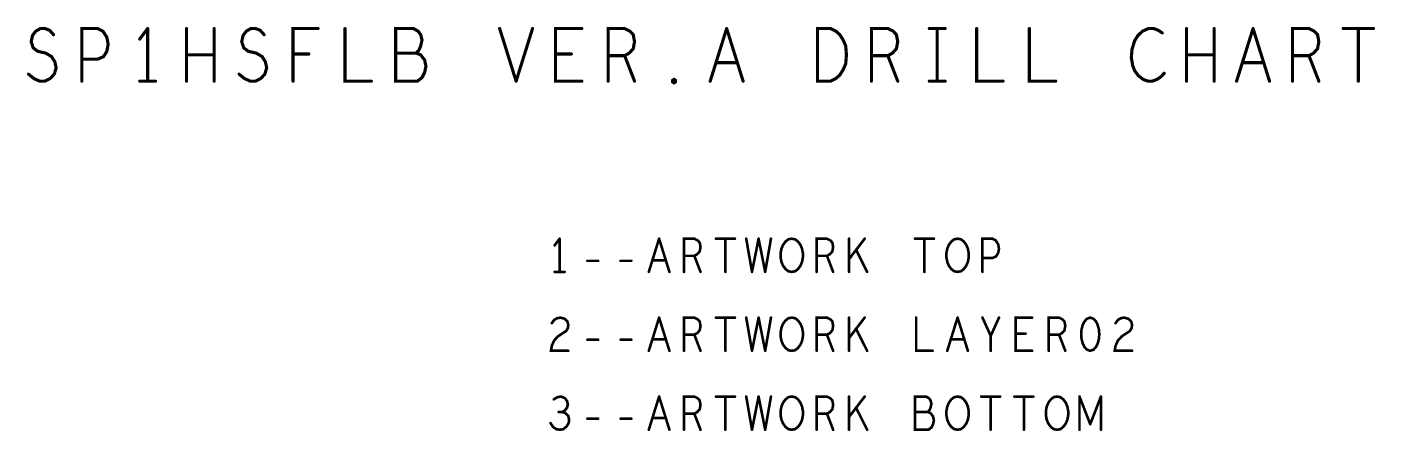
# Model space of a CAD drawing. Header units: millimetres. Extents: x 3362 to 3827, y -139 to 191.
# Drawn here: x 3547.9 to 3613, y 37.9 to 57.4 of the extents above; entities that cross this region are included whole.
import ezdxf

# ---------------------------------------------------------------- set-up
doc = ezdxf.new("R2010")
doc.units = ezdxf.units.MM
doc.header["$LTSCALE"] = 23.1
doc.layers.get('0').update_dxf_attribs({"linetype": 'CONTINUOUS'})

# ---------------------------------------------------------------- blocks, each defined once
blk = doc.blocks.new('PAD_R1')
at = {"const_width": 0.5}
blk.add_lwpolyline([(0.25, 0, 1), (-0.25, 0, 1)], format="xyb", close=True, dxfattribs=at)

msp = doc.modelspace()

# ---------------------------------------------------------------- linework, layer by layer
for points, const_width in [([(3547.988, 55.157), (3548.242, 54.946), (3548.528, 54.819), (3548.782, 54.819), (3549.036, 54.946), (3549.227, 55.157), (3549.322, 55.454), (3549.258, 55.75), (3549.1, 56.004), (3548.814, 56.173), (3548.433, 56.258), (3548.211, 56.427), (3548.115, 56.724), (3548.179, 57.02), (3548.338, 57.232), (3548.56, 57.359), (3548.782, 57.359), (3549.004, 57.274), (3549.195, 57.062)], 0.152), ([(3550.56, 54.819), (3550.56, 57.359), (3551.322, 57.359), (3551.576, 57.232), (3551.767, 56.935), (3551.83, 56.597), (3551.767, 56.258), (3551.608, 56.004), (3551.322, 55.877), (3550.56, 55.877)], 0.152), ([(3553.735, 57.359), (3553.354, 56.851)], 0.152), ([(3553.735, 54.819), (3553.735, 57.359)], 0.152), ([(3555.608, 54.819), (3555.608, 57.359)], 0.152), ([(3556.942, 57.359), (3556.942, 54.819)], 0.152), ([(3558.148, 55.157), (3558.402, 54.946), (3558.688, 54.819), (3558.942, 54.819), (3559.196, 54.946), (3559.387, 55.157), (3559.482, 55.454), (3559.418, 55.75), (3559.26, 56.004), (3558.974, 56.173), (3558.593, 56.258), (3558.371, 56.427), (3558.275, 56.724), (3558.339, 57.02), (3558.498, 57.232), (3558.72, 57.359), (3558.942, 57.359), (3559.164, 57.274), (3559.355, 57.062)], 0.152), ([(3560.752, 54.819), (3560.752, 57.359), (3561.958, 57.359)], 0.152), ([(3563.26, 57.359), (3563.26, 54.819), (3564.53, 54.819)], 0.152), ([(3566.689, 56.173), (3566.816, 56.3), (3566.911, 56.512), (3566.975, 56.808), (3566.911, 57.062), (3566.784, 57.232), (3566.562, 57.359), (3565.705, 57.359), (3565.705, 54.819), (3566.753, 54.819), (3566.975, 54.988), (3567.102, 55.242), (3567.165, 55.538), (3567.102, 55.835), (3566.911, 56.089), (3566.689, 56.173), (3565.705, 56.173)], 0.152), ([(3570.721, 57.359), (3571.515, 54.819)], 0.152), ([(3571.515, 54.819), (3572.309, 57.359)], 0.152), ([(3574.69, 54.819), (3573.42, 54.819), (3573.42, 57.359), (3574.69, 57.359)], 0.152), ([(3575.96, 54.819), (3575.96, 57.359), (3576.754, 57.359), (3577.008, 57.232), (3577.167, 57.062), (3577.23, 56.724), (3577.167, 56.385), (3576.976, 56.173), (3576.754, 56.046), (3575.96, 56.046)], 0.152), ([(3580.881, 54.819), (3581.675, 57.359)], 0.152), ([(3581.675, 57.359), (3582.469, 54.819)], 0.152), ([(3588.66, 54.819), (3588.66, 57.359), (3589.454, 57.359), (3589.708, 57.232), (3589.867, 57.062), (3589.93, 56.724), (3589.867, 56.385), (3589.676, 56.173), (3589.454, 56.046), (3588.66, 56.046)], 0.152), ([(3591.454, 57.359), (3592.216, 57.359)], 0.152), ([(3591.835, 57.359), (3591.835, 54.819)], 0.152), ([(3593.74, 57.359), (3593.74, 54.819), (3595.01, 54.819)], 0.152), ([(3596.28, 57.359), (3596.28, 54.819), (3597.55, 54.819)], 0.152), ([(3602.694, 57.147), (3602.503, 57.274), (3602.281, 57.359), (3602.027, 57.359), (3601.741, 57.232), (3601.519, 57.02), (3601.36, 56.766), (3601.233, 56.343), (3601.201, 55.962), (3601.265, 55.581), (3601.36, 55.327), (3601.551, 55.073), (3601.773, 54.903), (3601.995, 54.819), (3602.217, 54.819), (3602.44, 54.903), (3602.63, 55.03), (3602.789, 55.2)], 0.152), ([(3603.868, 54.819), (3603.868, 57.359)], 0.152), ([(3605.202, 57.359), (3605.202, 54.819)], 0.152), ([(3606.281, 54.819), (3607.075, 57.359)], 0.152), ([(3607.075, 57.359), (3607.869, 54.819)], 0.152), ([(3608.98, 54.819), (3608.98, 57.359), (3609.774, 57.359), (3610.028, 57.232), (3610.187, 57.062), (3610.25, 56.724), (3610.187, 56.385), (3609.996, 56.173), (3609.774, 56.046), (3608.98, 56.046)], 0.152), ([(3611.425, 57.359), (3612.885, 57.359)], 0.152), ([(3612.155, 57.359), (3612.155, 54.819)], 0.152), ([(3556.942, 56.089), (3555.608, 56.089)], 0.152), ([(3561.514, 56.131), (3560.752, 56.131)], 0.152), ([(3574.182, 56.131), (3573.42, 56.131)], 0.152), ([(3576.754, 56.046), (3577.23, 54.819)], 0.152), ([(3589.454, 56.046), (3589.93, 54.819)], 0.152), ([(3605.202, 56.089), (3603.868, 56.089)], 0.152), ([(3609.774, 56.046), (3610.25, 54.819)], 0.152), ([(3582.183, 55.708), (3581.167, 55.708)], 0.152), ([(3607.583, 55.708), (3606.567, 55.708)], 0.152), ([(3553.354, 54.819), (3554.116, 54.819)], 0.152), ([(3591.454, 54.819), (3592.216, 54.819)], 0.152), ([(3573.615, 47.212), (3573.376, 46.892)], 0.127), ([(3573.615, 45.611), (3573.615, 47.212)], 0.127), ([(3577.918, 45.611), (3578.415, 47.212)], 0.127), ([(3578.415, 47.212), (3578.913, 45.611)], 0.127), ([(3579.618, 45.611), (3579.618, 47.212), (3580.115, 47.212), (3580.274, 47.132), (3580.374, 47.025), (3580.414, 46.811), (3580.374, 46.598), (3580.254, 46.465), (3580.115, 46.385), (3579.618, 46.385)], 0.127), ([(3581.158, 47.212), (3582.074, 47.212)], 0.127), ([(3581.616, 47.212), (3581.616, 45.611)], 0.127), ([(3582.619, 47.212), (3582.898, 45.611)], 0.127), ([(3582.898, 45.611), (3583.216, 47.212)], 0.127), ([(3583.216, 47.212), (3583.534, 45.611)], 0.127), ([(3583.534, 45.611), (3583.813, 47.212)], 0.127), ([(3586.018, 45.611), (3586.018, 47.212), (3586.516, 47.212), (3586.675, 47.132), (3586.775, 47.025), (3586.814, 46.811), (3586.775, 46.598), (3586.655, 46.465), (3586.516, 46.385), (3586.018, 46.385)], 0.127), ([(3587.579, 45.611), (3587.579, 47.212)], 0.127), ([(3588.335, 47.212), (3587.579, 46.225)], 0.127), ([(3590.759, 47.212), (3591.675, 47.212)], 0.127), ([(3591.217, 47.212), (3591.217, 45.611)], 0.127), ([(3594.019, 45.611), (3594.019, 47.212), (3594.497, 47.212), (3594.656, 47.132), (3594.776, 46.945), (3594.815, 46.731), (3594.776, 46.518), (3594.676, 46.358), (3594.497, 46.278), (3594.019, 46.278)], 0.127), ([(3574.956, 46.145), (3575.474, 46.145)], 0.127), ([(3576.557, 46.145), (3577.074, 46.145)], 0.127), ([(3578.734, 46.171), (3578.097, 46.171)], 0.127), ([(3580.115, 46.385), (3580.414, 45.611)], 0.127), ([(3586.516, 46.385), (3586.814, 45.611)], 0.127), ([(3588.454, 45.611), (3587.917, 46.678)], 0.127), ([(3573.376, 45.611), (3573.854, 45.611)], 0.127), ([(3573.237, 43.135), (3573.356, 43.295), (3573.495, 43.375), (3573.655, 43.402), (3573.854, 43.348), (3573.993, 43.215), (3574.033, 43.055), (3574.013, 42.895), (3573.933, 42.761), (3573.535, 42.495), (3573.356, 42.308), (3573.237, 42.041), (3573.197, 41.801), (3574.033, 41.801)], 0.127), ([(3577.918, 41.801), (3578.415, 43.402)], 0.127), ([(3578.415, 43.402), (3578.913, 41.801)], 0.127), ([(3579.618, 41.801), (3579.618, 43.402), (3580.115, 43.402), (3580.274, 43.322), (3580.374, 43.215), (3580.414, 43.001), (3580.374, 42.788), (3580.254, 42.655), (3580.115, 42.575), (3579.618, 42.575)], 0.127), ([(3581.158, 43.402), (3582.074, 43.402)], 0.127), ([(3581.616, 43.402), (3581.616, 41.801)], 0.127), ([(3582.619, 43.402), (3582.898, 41.801)], 0.127), ([(3582.898, 41.801), (3583.216, 43.402)], 0.127), ([(3583.216, 43.402), (3583.534, 41.801)], 0.127), ([(3583.534, 41.801), (3583.813, 43.402)], 0.127), ([(3586.018, 41.801), (3586.018, 43.402), (3586.516, 43.402), (3586.675, 43.322), (3586.775, 43.215), (3586.814, 43.001), (3586.775, 42.788), (3586.655, 42.655), (3586.516, 42.575), (3586.018, 42.575)], 0.127), ([(3588.335, 43.402), (3587.579, 42.415)], 0.127), ([(3587.579, 41.801), (3587.579, 43.402)], 0.127), ([(3590.819, 43.402), (3590.819, 41.801), (3591.615, 41.801)], 0.127), ([(3592.32, 41.801), (3592.817, 43.402)], 0.127), ([(3592.817, 43.402), (3593.315, 41.801)], 0.127), ([(3594.417, 41.801), (3594.417, 42.521), (3594.019, 43.402)], 0.127), ([(3594.815, 43.402), (3594.417, 42.521)], 0.127), ([(3596.416, 41.801), (3595.62, 41.801), (3595.62, 43.402), (3596.416, 43.402)], 0.127), ([(3597.22, 41.801), (3597.22, 43.402), (3597.717, 43.402), (3597.876, 43.322), (3597.976, 43.215), (3598.016, 43.001), (3597.976, 42.788), (3597.857, 42.655), (3597.717, 42.575), (3597.22, 42.575)], 0.127), ([(3600.44, 43.135), (3600.56, 43.295), (3600.699, 43.375), (3600.858, 43.402), (3601.057, 43.348), (3601.196, 43.215), (3601.236, 43.055), (3601.216, 42.895), (3601.136, 42.761), (3600.739, 42.495), (3600.56, 42.308), (3600.44, 42.041), (3600.4, 41.801), (3601.236, 41.801)], 0.127), ([(3574.956, 42.335), (3575.474, 42.335)], 0.127), ([(3576.557, 42.335), (3577.074, 42.335)], 0.127), ([(3578.734, 42.361), (3578.097, 42.361)], 0.127), ([(3580.115, 42.575), (3580.414, 41.801)], 0.127), ([(3586.516, 42.575), (3586.814, 41.801)], 0.127), ([(3588.454, 41.801), (3587.917, 42.868)], 0.127), ([(3593.135, 42.361), (3592.499, 42.361)], 0.127), ([(3596.097, 42.628), (3595.62, 42.628)], 0.127), ([(3597.717, 42.575), (3598.016, 41.801)], 0.127), ([(3573.754, 38.845), (3573.873, 38.925), (3573.973, 39.058), (3574.013, 39.218), (3573.973, 39.378), (3573.873, 39.512), (3573.694, 39.592), (3573.515, 39.565), (3573.336, 39.458)], 0.127), ([(3577.918, 37.991), (3578.415, 39.592)], 0.127), ([(3578.415, 39.592), (3578.913, 37.991)], 0.127), ([(3579.618, 37.991), (3579.618, 39.592), (3580.115, 39.592), (3580.274, 39.512), (3580.374, 39.405), (3580.414, 39.191), (3580.374, 38.978), (3580.254, 38.845), (3580.115, 38.765), (3579.618, 38.765)], 0.127), ([(3581.158, 39.592), (3582.074, 39.592)], 0.127), ([(3581.616, 39.592), (3581.616, 37.991)], 0.127), ([(3582.619, 39.592), (3582.898, 37.991)], 0.127), ([(3582.898, 37.991), (3583.216, 39.592)], 0.127), ([(3583.216, 39.592), (3583.534, 37.991)], 0.127), ([(3583.534, 37.991), (3583.813, 39.592)], 0.127), ([(3586.018, 37.991), (3586.018, 39.592), (3586.516, 39.592), (3586.675, 39.512), (3586.775, 39.405), (3586.814, 39.191), (3586.775, 38.978), (3586.655, 38.845), (3586.516, 38.765), (3586.018, 38.765)], 0.127), ([(3588.335, 39.592), (3587.579, 38.605)], 0.127), ([(3587.579, 37.991), (3587.579, 39.592)], 0.127), ([(3588.454, 37.991), (3587.917, 39.058)], 0.127), ([(3591.376, 38.845), (3591.456, 38.925), (3591.515, 39.058), (3591.555, 39.245), (3591.515, 39.405), (3591.436, 39.512), (3591.297, 39.592), (3590.759, 39.592), (3590.759, 37.991), (3591.416, 37.991), (3591.555, 38.098), (3591.635, 38.258), (3591.675, 38.445), (3591.635, 38.631), (3591.515, 38.791), (3591.376, 38.845), (3590.759, 38.845)], 0.127), ([(3593.96, 39.592), (3594.875, 39.592)], 0.127), ([(3594.417, 39.592), (3594.417, 37.991)], 0.127), ([(3595.56, 39.592), (3596.475, 39.592)], 0.127), ([(3596.018, 39.592), (3596.018, 37.991)], 0.127), ([(3598.701, 39.592), (3599.218, 38.258)], 0.127), ([(3598.701, 37.991), (3598.701, 39.592)], 0.127), ([(3599.218, 38.258), (3599.735, 39.592)], 0.127), ([(3599.735, 39.592), (3599.735, 37.991)], 0.127), ([(3573.177, 38.311), (3573.297, 38.125), (3573.456, 38.018), (3573.635, 37.991), (3573.794, 38.018), (3573.953, 38.151), (3574.052, 38.311), (3574.073, 38.471), (3574.033, 38.658), (3573.893, 38.791), (3573.754, 38.845), (3573.575, 38.845)], 0.127), ([(3574.956, 38.525), (3575.474, 38.525)], 0.127), ([(3576.557, 38.525), (3577.074, 38.525)], 0.127), ([(3578.734, 38.551), (3578.097, 38.551)], 0.127), ([(3580.115, 38.765), (3580.414, 37.991)], 0.127), ([(3586.516, 38.765), (3586.814, 37.991)], 0.127)]:
    msp.add_lwpolyline(points, dxfattribs=dict(const_width=const_width))
for points, const_width in [([(3586.057, 54.819), (3586.057, 57.359), (3586.692, 57.359), (3586.946, 57.232), (3587.136, 57.062), (3587.295, 56.808), (3587.422, 56.512), (3587.454, 56.089), (3587.422, 55.665), (3587.295, 55.369), (3587.136, 55.115), (3586.946, 54.946), (3586.692, 54.819)], 0.152), ([(3579.135, 54.734), (3579.072, 54.776), (3579.072, 54.861), (3579.135, 54.903), (3579.199, 54.861), (3579.199, 54.776)], 0.152), ([(3584.816, 45.611), (3584.657, 45.638), (3584.518, 45.745), (3584.398, 45.905), (3584.319, 46.091), (3584.279, 46.305), (3584.279, 46.518), (3584.319, 46.731), (3584.398, 46.918), (3584.518, 47.078), (3584.657, 47.185), (3584.816, 47.212), (3584.975, 47.185), (3585.115, 47.078), (3585.234, 46.918), (3585.314, 46.731), (3585.353, 46.518), (3585.353, 46.305), (3585.314, 46.091), (3585.234, 45.905), (3585.115, 45.745), (3584.975, 45.638)], 0.127), ([(3592.817, 45.611), (3592.658, 45.638), (3592.519, 45.745), (3592.399, 45.905), (3592.32, 46.091), (3592.28, 46.305), (3592.28, 46.518), (3592.32, 46.731), (3592.399, 46.918), (3592.519, 47.078), (3592.658, 47.185), (3592.817, 47.212), (3592.976, 47.185), (3593.116, 47.078), (3593.235, 46.918), (3593.315, 46.731), (3593.354, 46.518), (3593.354, 46.305), (3593.315, 46.091), (3593.235, 45.905), (3593.116, 45.745), (3592.976, 45.638)], 0.127), ([(3584.816, 41.801), (3584.657, 41.828), (3584.518, 41.935), (3584.398, 42.095), (3584.319, 42.281), (3584.279, 42.495), (3584.279, 42.708), (3584.319, 42.921), (3584.398, 43.108), (3584.518, 43.268), (3584.657, 43.375), (3584.816, 43.402), (3584.975, 43.375), (3585.115, 43.268), (3585.234, 43.108), (3585.314, 42.921), (3585.353, 42.708), (3585.353, 42.495), (3585.314, 42.281), (3585.234, 42.095), (3585.115, 41.935), (3584.975, 41.828)], 0.127), ([(3599.218, 43.402), (3599.059, 43.348), (3598.939, 43.215), (3598.86, 43.055), (3598.8, 42.841), (3598.78, 42.601), (3598.8, 42.361), (3598.86, 42.148), (3598.939, 41.988), (3599.059, 41.855), (3599.218, 41.801), (3599.377, 41.855), (3599.497, 41.988), (3599.576, 42.148), (3599.636, 42.361), (3599.656, 42.601), (3599.636, 42.841), (3599.576, 43.055), (3599.497, 43.215), (3599.377, 43.348)], 0.127), ([(3584.816, 37.991), (3584.657, 38.018), (3584.518, 38.125), (3584.398, 38.285), (3584.319, 38.471), (3584.279, 38.685), (3584.279, 38.898), (3584.319, 39.111), (3584.398, 39.298), (3584.518, 39.458), (3584.657, 39.565), (3584.816, 39.592), (3584.975, 39.565), (3585.115, 39.458), (3585.234, 39.298), (3585.314, 39.111), (3585.353, 38.898), (3585.353, 38.685), (3585.314, 38.471), (3585.234, 38.285), (3585.115, 38.125), (3584.975, 38.018)], 0.127), ([(3592.817, 37.991), (3592.658, 38.018), (3592.519, 38.125), (3592.399, 38.285), (3592.32, 38.471), (3592.28, 38.685), (3592.28, 38.898), (3592.32, 39.111), (3592.399, 39.298), (3592.519, 39.458), (3592.658, 39.565), (3592.817, 39.592), (3592.976, 39.565), (3593.116, 39.458), (3593.235, 39.298), (3593.315, 39.111), (3593.354, 38.898), (3593.354, 38.685), (3593.315, 38.471), (3593.235, 38.285), (3593.116, 38.125), (3592.976, 38.018)], 0.127), ([(3597.618, 37.991), (3597.459, 38.018), (3597.319, 38.125), (3597.2, 38.285), (3597.12, 38.471), (3597.081, 38.685), (3597.081, 38.898), (3597.12, 39.111), (3597.2, 39.298), (3597.319, 39.458), (3597.459, 39.565), (3597.618, 39.592), (3597.777, 39.565), (3597.916, 39.458), (3598.036, 39.298), (3598.115, 39.111), (3598.155, 38.898), (3598.155, 38.685), (3598.115, 38.471), (3598.036, 38.285), (3597.916, 38.125), (3597.777, 38.018)], 0.127)]:
    msp.add_lwpolyline(points, close=True, dxfattribs=dict(const_width=const_width))

# ---------------------------------------------------------------- block references
for p, xscale, yscale in [((3553.735, 57.359), 0.1524, 0.1524), ((3553.735, 57.359), 0.1524, 0.1524), ((3555.608, 57.359), 0.1524, 0.1524), ((3556.942, 57.359), 0.1524, 0.1524), ((3561.958, 57.359), 0.1524, 0.1524), ((3563.26, 57.359), 0.1524, 0.1524), ((3570.721, 57.359), 0.1524, 0.1524), ((3572.309, 57.359), 0.1524, 0.1524), ((3574.69, 57.359), 0.1524, 0.1524), ((3581.675, 57.359), 0.1524, 0.1524), ((3581.675, 57.359), 0.1524, 0.1524), ((3591.454, 57.359), 0.1524, 0.1524), ((3591.835, 57.359), 0.1524, 0.1524), ((3592.216, 57.359), 0.1524, 0.1524), ((3593.74, 57.359), 0.1524, 0.1524), ((3596.28, 57.359), 0.1524, 0.1524), ((3603.868, 57.359), 0.1524, 0.1524), ((3605.202, 57.359), 0.1524, 0.1524), ((3607.075, 57.359), 0.1524, 0.1524), ((3607.075, 57.359), 0.1524, 0.1524), ((3611.425, 57.359), 0.1524, 0.1524), ((3612.155, 57.359), 0.1524, 0.1524), ((3612.885, 57.359), 0.1524, 0.1524), ((3549.195, 57.062), 0.1524, 0.1524), ((3553.354, 56.851), 0.1524, 0.1524), ((3559.355, 57.062), 0.1524, 0.1524), ((3602.694, 57.147), 0.1524, 0.1524), ((3550.56, 55.877), 0.1524, 0.1524), ((3555.608, 56.089), 0.1524, 0.1524), ((3556.942, 56.089), 0.1524, 0.1524), ((3560.752, 56.131), 0.1524, 0.1524), ((3561.514, 56.131), 0.1524, 0.1524), ((3565.705, 56.173), 0.1524, 0.1524), ((3566.689, 56.173), 0.1524, 0.1524), ((3573.42, 56.131), 0.1524, 0.1524), ((3574.182, 56.131), 0.1524, 0.1524), ((3575.96, 56.046), 0.1524, 0.1524), ((3576.754, 56.046), 0.1524, 0.1524), ((3588.66, 56.046), 0.1524, 0.1524), ((3589.454, 56.046), 0.1524, 0.1524), ((3603.868, 56.089), 0.1524, 0.1524), ((3605.202, 56.089), 0.1524, 0.1524), ((3608.98, 56.046), 0.1524, 0.1524), ((3609.774, 56.046), 0.1524, 0.1524), ((3581.167, 55.708), 0.1524, 0.1524), ((3582.183, 55.708), 0.1524, 0.1524), ((3606.567, 55.708), 0.1524, 0.1524), ((3607.583, 55.708), 0.1524, 0.1524), ((3547.988, 55.157), 0.1524, 0.1524), ((3550.56, 54.819), 0.1524, 0.1524), ((3553.354, 54.819), 0.1524, 0.1524), ((3553.735, 54.819), 0.1524, 0.1524), ((3554.116, 54.819), 0.1524, 0.1524), ((3555.608, 54.819), 0.1524, 0.1524), ((3556.942, 54.819), 0.1524, 0.1524), ((3558.148, 55.157), 0.1524, 0.1524), ((3560.752, 54.819), 0.1524, 0.1524), ((3564.53, 54.819), 0.1524, 0.1524), ((3571.515, 54.819), 0.1524, 0.1524), ((3571.515, 54.819), 0.1524, 0.1524), ((3574.69, 54.819), 0.1524, 0.1524), ((3575.96, 54.819), 0.1524, 0.1524), ((3577.23, 54.819), 0.1524, 0.1524), ((3580.881, 54.819), 0.1524, 0.1524), ((3582.469, 54.819), 0.1524, 0.1524), ((3588.66, 54.819), 0.1524, 0.1524), ((3589.93, 54.819), 0.1524, 0.1524), ((3591.454, 54.819), 0.1524, 0.1524), ((3591.835, 54.819), 0.1524, 0.1524), ((3592.216, 54.819), 0.1524, 0.1524), ((3595.01, 54.819), 0.1524, 0.1524), ((3597.55, 54.819), 0.1524, 0.1524), ((3602.789, 55.2), 0.1524, 0.1524), ((3603.868, 54.819), 0.1524, 0.1524), ((3605.202, 54.819), 0.1524, 0.1524), ((3606.281, 54.819), 0.1524, 0.1524), ((3607.869, 54.819), 0.1524, 0.1524), ((3608.98, 54.819), 0.1524, 0.1524), ((3610.25, 54.819), 0.1524, 0.1524), ((3612.155, 54.819), 0.1524, 0.1524), ((3573.376, 46.892), 0.127, 0.127), ((3573.615, 47.212), 0.127, 0.127), ((3573.615, 47.212), 0.127, 0.127), ((3578.415, 47.212), 0.127, 0.127), ((3578.415, 47.212), 0.127, 0.127), ((3581.158, 47.212), 0.127, 0.127), ((3581.616, 47.212), 0.127, 0.127), ((3582.074, 47.212), 0.127, 0.127), ((3582.619, 47.212), 0.127, 0.127), ((3583.216, 47.212), 0.127, 0.127), ((3583.216, 47.212), 0.127, 0.127), ((3583.813, 47.212), 0.127, 0.127), ((3587.579, 47.212), 0.127, 0.127), ((3588.335, 47.212), 0.127, 0.127), ((3590.759, 47.212), 0.127, 0.127), ((3591.217, 47.212), 0.127, 0.127), ((3591.675, 47.212), 0.127, 0.127), ((3574.956, 46.145), 0.127, 0.127), ((3575.474, 46.145), 0.127, 0.127), ((3576.557, 46.145), 0.127, 0.127), ((3577.074, 46.145), 0.127, 0.127), ((3578.097, 46.171), 0.127, 0.127), ((3578.734, 46.171), 0.127, 0.127), ((3579.618, 46.385), 0.127, 0.127), ((3580.115, 46.385), 0.127, 0.127), ((3586.018, 46.385), 0.127, 0.127), ((3586.516, 46.385), 0.127, 0.127), ((3587.579, 46.225), 0.127, 0.127), ((3587.917, 46.678), 0.127, 0.127), ((3594.019, 46.278), 0.127, 0.127), ((3573.376, 45.611), 0.127, 0.127), ((3573.615, 45.611), 0.127, 0.127), ((3573.854, 45.611), 0.127, 0.127), ((3577.918, 45.611), 0.127, 0.127), ((3578.913, 45.611), 0.127, 0.127), ((3579.618, 45.611), 0.127, 0.127), ((3580.414, 45.611), 0.127, 0.127), ((3581.616, 45.611), 0.127, 0.127), ((3582.898, 45.611), 0.127, 0.127), ((3582.898, 45.611), 0.127, 0.127), ((3583.534, 45.611), 0.127, 0.127), ((3583.534, 45.611), 0.127, 0.127), ((3586.018, 45.611), 0.127, 0.127), ((3586.814, 45.611), 0.127, 0.127), ((3587.579, 45.611), 0.127, 0.127), ((3588.454, 45.611), 0.127, 0.127), ((3591.217, 45.611), 0.127, 0.127), ((3594.019, 45.611), 0.127, 0.127), ((3573.237, 43.135), 0.127, 0.127), ((3578.415, 43.402), 0.127, 0.127), ((3578.415, 43.402), 0.127, 0.127), ((3581.158, 43.402), 0.127, 0.127), ((3581.616, 43.402), 0.127, 0.127), ((3582.074, 43.402), 0.127, 0.127), ((3582.619, 43.402), 0.127, 0.127), ((3583.216, 43.402), 0.127, 0.127), ((3583.216, 43.402), 0.127, 0.127), ((3583.813, 43.402), 0.127, 0.127), ((3587.579, 43.402), 0.127, 0.127), ((3588.335, 43.402), 0.127, 0.127), ((3590.819, 43.402), 0.127, 0.127), ((3592.817, 43.402), 0.127, 0.127), ((3592.817, 43.402), 0.127, 0.127), ((3594.019, 43.402), 0.127, 0.127), ((3594.815, 43.402), 0.127, 0.127), ((3596.416, 43.402), 0.127, 0.127), ((3600.44, 43.135), 0.127, 0.127), ((3574.956, 42.335), 0.127, 0.127), ((3575.474, 42.335), 0.127, 0.127), ((3576.557, 42.335), 0.127, 0.127), ((3577.074, 42.335), 0.127, 0.127), ((3578.097, 42.361), 0.127, 0.127), ((3578.734, 42.361), 0.127, 0.127), ((3579.618, 42.575), 0.127, 0.127), ((3580.115, 42.575), 0.127, 0.127), ((3586.018, 42.575), 0.127, 0.127), ((3586.516, 42.575), 0.127, 0.127), ((3587.579, 42.415), 0.127, 0.127), ((3587.917, 42.868), 0.127, 0.127), ((3592.499, 42.361), 0.127, 0.127), ((3593.135, 42.361), 0.127, 0.127), ((3594.417, 42.521), 0.127, 0.127), ((3595.62, 42.628), 0.127, 0.127), ((3596.097, 42.628), 0.127, 0.127), ((3597.22, 42.575), 0.127, 0.127), ((3597.717, 42.575), 0.127, 0.127), ((3574.033, 41.801), 0.127, 0.127), ((3577.918, 41.801), 0.127, 0.127), ((3578.913, 41.801), 0.127, 0.127), ((3579.618, 41.801), 0.127, 0.127), ((3580.414, 41.801), 0.127, 0.127), ((3581.616, 41.801), 0.127, 0.127), ((3582.898, 41.801), 0.127, 0.127), ((3582.898, 41.801), 0.127, 0.127), ((3583.534, 41.801), 0.127, 0.127), ((3583.534, 41.801), 0.127, 0.127), ((3586.018, 41.801), 0.127, 0.127), ((3586.814, 41.801), 0.127, 0.127), ((3587.579, 41.801), 0.127, 0.127), ((3588.454, 41.801), 0.127, 0.127), ((3591.615, 41.801), 0.127, 0.127), ((3592.32, 41.801), 0.127, 0.127), ((3593.315, 41.801), 0.127, 0.127), ((3594.417, 41.801), 0.127, 0.127), ((3596.416, 41.801), 0.127, 0.127), ((3597.22, 41.801), 0.127, 0.127), ((3598.016, 41.801), 0.127, 0.127), ((3601.236, 41.801), 0.127, 0.127), ((3573.336, 39.458), 0.127, 0.127), ((3578.415, 39.592), 0.127, 0.127), ((3578.415, 39.592), 0.127, 0.127), ((3581.158, 39.592), 0.127, 0.127), ((3581.616, 39.592), 0.127, 0.127), ((3582.074, 39.592), 0.127, 0.127), ((3582.619, 39.592), 0.127, 0.127), ((3583.216, 39.592), 0.127, 0.127), ((3583.216, 39.592), 0.127, 0.127), ((3583.813, 39.592), 0.127, 0.127), ((3587.579, 39.592), 0.127, 0.127), ((3587.917, 39.058), 0.127, 0.127), ((3588.335, 39.592), 0.127, 0.127), ((3593.96, 39.592), 0.127, 0.127), ((3594.417, 39.592), 0.127, 0.127), ((3594.875, 39.592), 0.127, 0.127), ((3595.56, 39.592), 0.127, 0.127), ((3596.018, 39.592), 0.127, 0.127), ((3596.475, 39.592), 0.127, 0.127), ((3598.701, 39.592), 0.127, 0.127), ((3598.701, 39.592), 0.127, 0.127), ((3599.735, 39.592), 0.127, 0.127), ((3599.735, 39.592), 0.127, 0.127), ((3573.575, 38.845), 0.127, 0.127), ((3573.754, 38.845), 0.127, 0.127), ((3574.956, 38.525), 0.127, 0.127), ((3575.474, 38.525), 0.127, 0.127), ((3576.557, 38.525), 0.127, 0.127), ((3577.074, 38.525), 0.127, 0.127), ((3578.097, 38.551), 0.127, 0.127), ((3578.734, 38.551), 0.127, 0.127), ((3579.618, 38.765), 0.127, 0.127), ((3580.115, 38.765), 0.127, 0.127), ((3586.018, 38.765), 0.127, 0.127), ((3586.516, 38.765), 0.127, 0.127), ((3587.579, 38.605), 0.127, 0.127), ((3590.759, 38.845), 0.127, 0.127), ((3591.376, 38.845), 0.127, 0.127), ((3573.177, 38.311), 0.127, 0.127), ((3577.918, 37.991), 0.127, 0.127), ((3578.913, 37.991), 0.127, 0.127), ((3579.618, 37.991), 0.127, 0.127), ((3580.414, 37.991), 0.127, 0.127), ((3581.616, 37.991), 0.127, 0.127), ((3582.898, 37.991), 0.127, 0.127), ((3582.898, 37.991), 0.127, 0.127), ((3583.534, 37.991), 0.127, 0.127), ((3583.534, 37.991), 0.127, 0.127), ((3586.018, 37.991), 0.127, 0.127), ((3586.814, 37.991), 0.127, 0.127), ((3587.579, 37.991), 0.127, 0.127), ((3588.454, 37.991), 0.127, 0.127), ((3594.417, 37.991), 0.127, 0.127), ((3596.018, 37.991), 0.127, 0.127), ((3598.701, 37.991), 0.127, 0.127), ((3599.218, 38.258), 0.127, 0.127), ((3599.218, 38.258), 0.127, 0.127), ((3599.735, 37.991), 0.127, 0.127)]:
    msp.add_blockref('PAD_R1', p, dxfattribs=dict(xscale=xscale, yscale=yscale))

doc.saveas('drawing.dxf')
